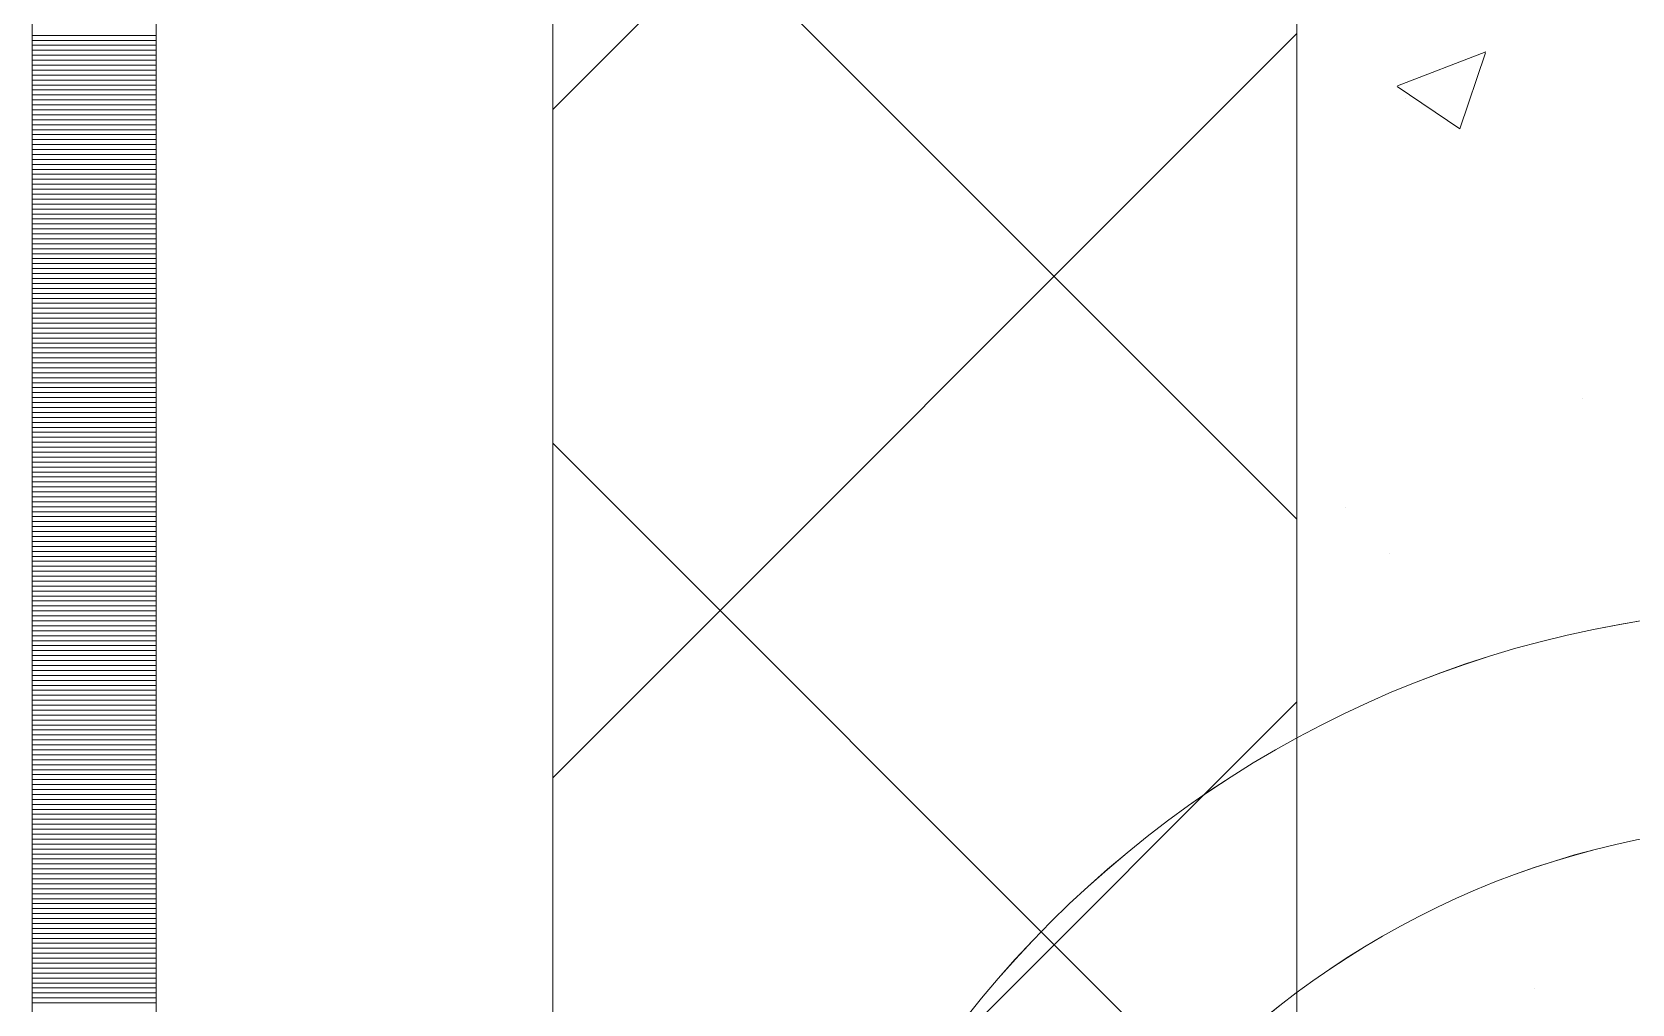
# Model space of a CAD drawing. Header units: millimetres. Extents: x 470010 to 1231400, y -134005 to 421770.
# Drawn here: x 672518.6 to 672841.1, y -4416.7 to -4220.8 of the extents above; entities that cross this region are included whole.
import ezdxf
from ezdxf.enums import TextEntityAlignment as Align

# ---------------------------------------------------------------- set-up
doc = ezdxf.new("R2010")
doc.units = ezdxf.units.MM
doc.linetypes.add('DASHED', pattern=[19.05, 12.7, -6.35])
doc.layers.get('Defpoints').update_dxf_attribs({"color": 140})
doc.layers.add('АР_Делит', color=120, linetype='Continuous', lineweight=0, plot=False)
for name, color, linetype, lineweight in [('АР_Стены ПЕНОблок', 52, 'Continuous', 20), ('АР_Тонкая', 254, 'Continuous', 5), ('АР_Утеплитель', 31, 'Continuous', 0), ('АР_Штриховка', 8, 'Continuous', 0)]:
    doc.layers.add(name, color=color, linetype=linetype, lineweight=lineweight)
doc.layers.add('РД_Оси_100', color=7, linetype='Continuous', lineweight=0, true_color=0x525252)
doc.styles.add('style1', font='ARIALN.TTF')

# ---------------------------------------------------------------- blocks, each defined once
blk = doc.blocks.new('СОШ_2200_АР_ОСИ_М100_28.05.24')
at = {"layer": 'АР_Делит', "color": 251, "linetype": 'DASHED', "true_color": 0x636466}
blk.add_lwpolyline([(-355, 13145), (-355, 100855), (37145, 100855), (37145, 129155), (72745, 129155), (72745, 135155), (114955, 135155), (114955, -355)], dxfattribs=at)
blk = doc.blocks.new('A$C9108343f')
at = {"layer": 'АР_Делит', "color": 18, "true_color": 0x000000}
for radius in [216.34, 173.04]:
    blk.add_circle((7158.34, 95813.08), radius, dxfattribs=at)
at = {"layer": 'АР_Стены ПЕНОблок', "color": 18, "linetype": 'Continuous', "lineweight": 20, "true_color": 0x000000}
blk.add_line((7054.96, 97555), (7054.96, 21355), dxfattribs=at)
at = {"layer": 'АР_Тонкая', "color": 18, "linetype": 'Continuous', "lineweight": 5, "true_color": 0x000000}
for p, q in [((6799.96, 97555), (6799.96, 21355)), ((6824.96, 97555), (6824.96, 21355)), ((6824.96, 21355), (6824.96, 97555)), ((6904.96, 21355), (6904.96, 97555))]:
    blk.add_line(p, q, dxfattribs=at)
at = {"layer": 'АР_Утеплитель', "color": 18, "linetype": 'Continuous', "lineweight": 0, "true_color": 0x000000}
for p, q in [((6904.96, 97555), (6904.96, 21355)), ((7054.96, 21355), (7054.96, 97555))]:
    blk.add_line(p, q, dxfattribs=at)
at = {"layer": 'АР_Штриховка', "color": 18, "linetype": 'Continuous', "lineweight": 0, "true_color": 0x000000}
for p, q in [((6904.96, 96129.83), (7054.96, 96279.83)), ((7054.96, 96047.26), (6904.96, 96197.26)), ((6799.96, 96144.75), (6824.96, 96144.75)), ((6799.96, 96143.75), (6824.96, 96143.75)), ((6904.96, 95995.12), (7054.96, 96145.12)), ((6799.96, 96142.75), (6824.96, 96142.75)), ((6799.96, 96141.75), (6824.96, 96141.75)), ((6799.96, 96140.75), (6824.96, 96140.75)), ((7075.28, 96134.6), (7093.06, 96141.42)), ((7087.85, 96125.9), (7093, 96141.25)), ((6799.96, 96139.75), (6824.96, 96139.75)), ((6799.96, 96138.75), (6824.96, 96138.75)), ((6799.96, 96137.75), (6824.96, 96137.75)), ((6799.96, 96136.75), (6824.96, 96136.75)), ((6799.96, 96135.75), (6824.96, 96135.75)), ((6799.96, 96134.75), (6824.96, 96134.75)), ((6799.96, 96133.75), (6824.96, 96133.75)), ((7075.2, 96134.43), (7087.84, 96125.91)), ((6799.96, 96132.75), (6824.96, 96132.75)), ((6799.96, 96131.75), (6824.96, 96131.75)), ((6799.96, 96130.75), (6824.96, 96130.75)), ((7076.78, 96132.05), (7076.78, 96132.05)), ((6799.96, 96129.75), (6824.96, 96129.75)), ((6799.96, 96128.75), (6824.96, 96128.75)), ((6799.96, 96127.75), (6824.96, 96127.75)), ((6799.96, 96126.75), (6824.96, 96126.75)), ((6799.96, 96125.75), (6824.96, 96125.75)), ((6799.96, 96124.75), (6824.96, 96124.75)), ((6799.96, 96123.75), (6824.96, 96123.75)), ((6799.96, 96122.75), (6824.96, 96122.75)), ((6799.96, 96121.75), (6824.96, 96121.75)), ((6799.96, 96120.75), (6824.96, 96120.75)), ((6799.96, 96119.75), (6824.96, 96119.75)), ((6799.96, 96118.75), (6824.96, 96118.75)), ((6799.96, 96117.75), (6824.96, 96117.75)), ((6799.96, 96116.75), (6824.96, 96116.75)), ((6799.96, 96115.75), (6824.96, 96115.75)), ((6799.96, 96114.75), (6824.96, 96114.75)), ((6799.96, 96113.75), (6824.96, 96113.75)), ((6799.96, 96112.75), (6824.96, 96112.75)), ((6799.96, 96111.75), (6824.96, 96111.75)), ((6799.96, 96110.75), (6824.96, 96110.75)), ((6799.96, 96109.75), (6824.96, 96109.75)), ((6799.96, 96108.75), (6824.96, 96108.75)), ((6799.96, 96107.75), (6824.96, 96107.75)), ((6799.96, 96106.75), (6824.96, 96106.75)), ((6799.96, 96105.75), (6824.96, 96105.75)), ((6799.96, 96104.75), (6824.96, 96104.75)), ((6799.96, 96103.75), (6824.96, 96103.75)), ((6799.96, 96102.75), (6824.96, 96102.75)), ((6799.96, 96101.75), (6824.96, 96101.75)), ((6799.96, 96100.75), (6824.96, 96100.75)), ((6799.96, 96099.75), (6824.96, 96099.75)), ((6799.96, 96098.75), (6824.96, 96098.75)), ((6799.96, 96097.75), (6824.96, 96097.75)), ((6799.96, 96096.75), (6824.96, 96096.75)), ((6799.96, 96095.75), (6824.96, 96095.75)), ((6799.96, 96094.75), (6824.96, 96094.75)), ((6799.96, 96093.75), (6824.96, 96093.75)), ((6799.96, 96092.75), (6824.96, 96092.75)), ((6799.96, 96091.75), (6824.96, 96091.75)), ((6799.96, 96090.75), (6824.96, 96090.75)), ((6799.96, 96089.75), (6824.96, 96089.75)), ((6799.96, 96088.75), (6824.96, 96088.75)), ((6799.96, 96087.75), (6824.96, 96087.75)), ((6799.96, 96086.75), (6824.96, 96086.75)), ((6799.96, 96085.75), (6824.96, 96085.75)), ((6799.96, 96084.75), (6824.96, 96084.75)), ((6799.96, 96083.75), (6824.96, 96083.75)), ((6799.96, 96082.75), (6824.96, 96082.75)), ((6799.96, 96081.75), (6824.96, 96081.75)), ((6799.96, 96080.75), (6824.96, 96080.75)), ((6799.96, 96079.75), (6824.96, 96079.75)), ((6799.96, 96078.75), (6824.96, 96078.75)), ((6799.96, 96077.75), (6824.96, 96077.75)), ((6799.96, 96076.75), (6824.96, 96076.75)), ((6799.96, 96075.75), (6824.96, 96075.75)), ((6799.96, 96074.75), (6824.96, 96074.75)), ((6799.96, 96073.75), (6824.96, 96073.75)), ((6799.96, 96072.75), (6824.96, 96072.75)), ((6799.96, 96071.75), (6824.96, 96071.75)), ((6799.96, 96070.75), (6824.96, 96070.75)), ((6799.96, 96069.75), (6824.96, 96069.75)), ((7112.47, 96071.48), (7112.47, 96071.48)), ((6799.96, 96068.75), (6824.96, 96068.75)), ((6799.96, 96067.75), (6824.96, 96067.75)), ((6799.96, 96066.75), (6824.96, 96066.75)), ((6799.96, 96065.75), (6824.96, 96065.75)), ((6799.96, 96064.75), (6824.96, 96064.75)), ((6799.96, 96063.75), (6824.96, 96063.75)), ((6799.96, 96062.75), (6824.96, 96062.75)), ((7054.96, 95912.55), (6904.96, 96062.55)), ((6799.96, 96061.75), (6824.96, 96061.75)), ((6799.96, 96060.75), (6824.96, 96060.75)), ((6799.96, 96059.75), (6824.96, 96059.75)), ((6799.96, 96058.75), (6824.96, 96058.75)), ((6799.96, 96057.75), (6824.96, 96057.75)), ((6799.96, 96056.75), (6824.96, 96056.75)), ((6799.96, 96055.75), (6824.96, 96055.75)), ((6799.96, 96054.75), (6824.96, 96054.75)), ((6799.96, 96053.75), (6824.96, 96053.75)), ((6799.96, 96052.75), (6824.96, 96052.75)), ((6799.96, 96051.75), (6824.96, 96051.75)), ((6799.96, 96050.75), (6824.96, 96050.75)), ((6799.96, 96049.75), (6824.96, 96049.75)), ((7064.82, 96049.69), (7064.82, 96049.69)), ((6799.96, 96048.75), (6824.96, 96048.75)), ((6799.96, 96047.75), (6824.96, 96047.75)), ((6799.96, 96046.75), (6824.96, 96046.75)), ((6799.96, 96045.75), (6824.96, 96045.75)), ((6799.96, 96044.75), (6824.96, 96044.75)), ((6799.96, 96043.75), (6824.96, 96043.75)), ((6799.96, 96042.75), (6824.96, 96042.75)), ((6799.96, 96041.75), (6824.96, 96041.75)), ((6799.96, 96040.75), (6824.96, 96040.75)), ((7073.55, 96040.25), (7073.55, 96040.25)), ((6799.96, 96039.75), (6824.96, 96039.75)), ((6799.96, 96038.75), (6824.96, 96038.75)), ((6799.96, 96037.75), (6824.96, 96037.75)), ((6799.96, 96036.75), (6824.96, 96036.75)), ((6799.96, 96035.75), (6824.96, 96035.75)), ((6799.96, 96034.75), (6824.96, 96034.75)), ((6799.96, 96033.75), (6824.96, 96033.75)), ((6799.96, 96032.75), (6824.96, 96032.75)), ((6799.96, 96031.75), (6824.96, 96031.75)), ((6799.96, 96030.75), (6824.96, 96030.75)), ((6799.96, 96029.75), (6824.96, 96029.75)), ((6799.96, 96028.75), (6824.96, 96028.75)), ((6799.96, 96027.75), (6824.96, 96027.75)), ((6799.96, 96026.75), (6824.96, 96026.75)), ((6799.96, 96025.75), (6824.96, 96025.75)), ((6799.96, 96024.75), (6824.96, 96024.75)), ((6799.96, 96023.75), (6824.96, 96023.75)), ((6799.96, 96022.75), (6824.96, 96022.75)), ((6799.96, 96021.75), (6824.96, 96021.75)), ((6799.96, 96020.75), (6824.96, 96020.75)), ((6799.96, 96019.75), (6824.96, 96019.75)), ((6799.96, 96018.75), (6824.96, 96018.75)), ((6799.96, 96017.75), (6824.96, 96017.75)), ((6799.96, 96016.75), (6824.96, 96016.75)), ((6799.96, 96015.75), (6824.96, 96015.75)), ((6799.96, 96014.75), (6824.96, 96014.75)), ((6799.96, 96013.75), (6824.96, 96013.75)), ((6799.96, 96012.75), (6824.96, 96012.75)), ((6799.96, 96011.75), (6824.96, 96011.75)), ((6799.96, 96010.75), (6824.96, 96010.75)), ((6799.96, 96009.75), (6824.96, 96009.75)), ((6799.96, 96008.75), (6824.96, 96008.75)), ((6799.96, 96007.75), (6824.96, 96007.75)), ((6904.96, 95860.42), (7054.96, 96010.42)), ((6799.96, 96006.75), (6824.96, 96006.75)), ((6799.96, 96005.75), (6824.96, 96005.75)), ((6799.96, 96004.75), (6824.96, 96004.75)), ((6799.96, 96003.75), (6824.96, 96003.75)), ((6799.96, 96002.75), (6824.96, 96002.75)), ((6799.96, 96001.75), (6824.96, 96001.75)), ((6799.96, 96000.75), (6824.96, 96000.75)), ((6799.96, 95999.75), (6824.96, 95999.75)), ((6799.96, 95998.75), (6824.96, 95998.75)), ((6799.96, 95997.75), (6824.96, 95997.75)), ((6799.96, 95996.75), (6824.96, 95996.75)), ((6799.96, 95995.75), (6824.96, 95995.75)), ((6799.96, 95994.75), (6824.96, 95994.75)), ((6799.96, 95993.75), (6824.96, 95993.75)), ((6799.96, 95992.75), (6824.96, 95992.75)), ((6799.96, 95991.75), (6824.96, 95991.75)), ((6799.96, 95990.75), (6824.96, 95990.75)), ((6799.96, 95989.75), (6824.96, 95989.75)), ((6799.96, 95988.75), (6824.96, 95988.75)), ((6799.96, 95987.75), (6824.96, 95987.75)), ((6799.96, 95986.75), (6824.96, 95986.75)), ((6799.96, 95985.75), (6824.96, 95985.75)), ((6799.96, 95984.75), (6824.96, 95984.75)), ((6799.96, 95983.75), (6824.96, 95983.75)), ((6799.96, 95982.75), (6824.96, 95982.75)), ((6799.96, 95981.75), (6824.96, 95981.75)), ((6799.96, 95980.75), (6824.96, 95980.75)), ((6799.96, 95979.75), (6824.96, 95979.75)), ((6799.96, 95978.75), (6824.96, 95978.75)), ((6799.96, 95977.75), (6824.96, 95977.75)), ((6799.96, 95976.75), (6824.96, 95976.75)), ((6799.96, 95975.75), (6824.96, 95975.75)), ((6799.96, 95974.75), (6824.96, 95974.75)), ((6799.96, 95973.75), (6824.96, 95973.75)), ((6799.96, 95972.75), (6824.96, 95972.75)), ((6799.96, 95971.75), (6824.96, 95971.75)), ((6799.96, 95970.75), (6824.96, 95970.75)), ((6799.96, 95969.75), (6824.96, 95969.75)), ((6799.96, 95968.75), (6824.96, 95968.75)), ((6799.96, 95967.75), (6824.96, 95967.75)), ((6799.96, 95966.75), (6824.96, 95966.75)), ((6799.96, 95965.75), (6824.96, 95965.75)), ((6799.96, 95964.75), (6824.96, 95964.75)), ((6799.96, 95963.75), (6824.96, 95963.75)), ((6799.96, 95962.75), (6824.96, 95962.75)), ((6799.96, 95961.75), (6824.96, 95961.75)), ((6799.96, 95960.75), (6824.96, 95960.75)), ((6799.96, 95959.75), (6824.96, 95959.75)), ((6799.96, 95958.75), (6824.96, 95958.75)), ((6799.96, 95957.75), (6824.96, 95957.75)), ((6799.96, 95956.75), (6824.96, 95956.75)), ((6799.96, 95955.75), (6824.96, 95955.75)), ((6799.96, 95954.75), (6824.96, 95954.75)), ((6799.96, 95953.75), (6824.96, 95953.75)), ((6799.96, 95952.75), (6824.96, 95952.75)), ((6799.96, 95951.75), (6824.96, 95951.75)), ((6799.96, 95950.75), (6824.96, 95950.75)), ((6799.96, 95949.75), (6824.96, 95949.75)), ((7102.93, 95952.73), (7102.93, 95952.73))]:
    blk.add_line(p, q, dxfattribs=at)
at = {"layer": 'РД_Оси_100'}
blk.add_blockref('СОШ_2200_АР_ОСИ_М100_28.05.24', (7154.96, 6755), dxfattribs=at)
at = {"layer": 'Defpoints', "color": 18, "true_color": 0x000000, "style": 'style1'}
for p in [(143949.34, 316089.12), (143974.98, 281639.5), (143890.4, 273244.71), (143839.99, 264276.81), (143967.75, 254892.38), (12251.96, 104178.14), (12382.58, 96023.14)]:
    blk.add_attdef('АР-ПОМЕЩЕНИЕ:НАИМЕНОВАНИЕ', text='', height=100, dxfattribs=at).set_placement(p, align=Align.MIDDLE)
at = {"layer": 'Defpoints', "color": 18, "true_color": 0x000000, "style": 'style1', "flags": 8}
for p in [(143951.3, 279099.09), (143848.34, 269251.11), (143875.33, 260094.25), (144049.74, 250824.7), (163419.28, 238153.36), (155897.46, 237965.97), (183037.2, 237965.97), (143342.94, 237876.19)]:
    blk.add_attdef('АР-ПОМЕЩЕНИЕ:НАИМЕНОВАНИЕ', text='', height=100, dxfattribs=at).set_placement(p, align=Align.MIDDLE)

msp = doc.modelspace()

# ---------------------------------------------------------------- linework, layer by layer
at = {"layer": 'АР_Делит', "color": 18, "true_color": 0x000000}
for radius in [216.336, 173.036]:
    msp.add_circle((672876.957, -4553.162), radius, dxfattribs=at)
at = {"layer": 'АР_Стены ПЕНОблок', "color": 18, "linetype": 'Continuous', "lineweight": 20, "true_color": 0x000000}
msp.add_line((672773.57, -2811.242), (672773.57, -79011.242), dxfattribs=at)
at = {"layer": 'АР_Тонкая', "color": 18, "linetype": 'Continuous', "lineweight": 5, "true_color": 0x000000}
for p, q in [((672518.57, -2811.242), (672518.57, -79011.242)), ((672543.57, -2811.242), (672543.57, -79011.242)), ((672543.57, -79011.242), (672543.57, -2811.242)), ((672623.57, -79011.242), (672623.57, -2811.242))]:
    msp.add_line(p, q, dxfattribs=at)
at = {"layer": 'АР_Утеплитель', "color": 18, "linetype": 'Continuous', "lineweight": 0, "true_color": 0x000000}
for p, q in [((672623.57, -2811.242), (672623.57, -79011.242)), ((672773.57, -79011.242), (672773.57, -2811.242))]:
    msp.add_line(p, q, dxfattribs=at)
at = {"layer": 'АР_Штриховка', "color": 18, "linetype": 'Continuous', "lineweight": 0, "true_color": 0x000000}
for p, q in [((672623.57, -4236.417), (672773.57, -4086.417)), ((672773.57, -4318.984), (672623.57, -4168.984)), ((672518.57, -4221.492), (672543.57, -4221.492)), ((672623.57, -4371.121), (672773.57, -4221.121)), ((672518.57, -4222.492), (672543.57, -4222.492)), ((672518.57, -4223.492), (672543.57, -4223.492)), ((672518.57, -4224.492), (672543.57, -4224.492)), ((672518.57, -4225.492), (672543.57, -4225.492)), ((672793.89, -4231.644), (672811.675, -4224.817)), ((672806.466, -4240.339), (672811.616, -4224.99)), ((672518.57, -4226.492), (672543.57, -4226.492)), ((672518.57, -4227.492), (672543.57, -4227.492)), ((672518.57, -4228.492), (672543.57, -4228.492)), ((672518.57, -4229.492), (672543.57, -4229.492)), ((672518.57, -4230.492), (672543.57, -4230.492)), ((672518.57, -4231.492), (672543.57, -4231.492)), ((672793.814, -4231.811), (672806.449, -4240.333)), ((672518.57, -4232.492), (672543.57, -4232.492)), ((672518.57, -4233.492), (672543.57, -4233.492)), ((672518.57, -4234.492), (672543.57, -4234.492)), ((672518.57, -4235.492), (672543.57, -4235.492)), ((672518.57, -4236.492), (672543.57, -4236.492)), ((672518.57, -4237.492), (672543.57, -4237.492)), ((672518.57, -4238.492), (672543.57, -4238.492)), ((672518.57, -4239.492), (672543.57, -4239.492)), ((672518.57, -4240.492), (672543.57, -4240.492)), ((672518.57, -4241.492), (672543.57, -4241.492)), ((672518.57, -4242.492), (672543.57, -4242.492)), ((672518.57, -4243.492), (672543.57, -4243.492)), ((672518.57, -4244.492), (672543.57, -4244.492)), ((672518.57, -4245.492), (672543.57, -4245.492)), ((672518.57, -4246.492), (672543.57, -4246.492)), ((672518.57, -4247.492), (672543.57, -4247.492)), ((672518.57, -4248.492), (672543.57, -4248.492)), ((672518.57, -4249.492), (672543.57, -4249.492)), ((672518.57, -4250.492), (672543.57, -4250.492)), ((672518.57, -4251.492), (672543.57, -4251.492)), ((672518.57, -4252.492), (672543.57, -4252.492)), ((672518.57, -4253.492), (672543.57, -4253.492)), ((672518.57, -4254.492), (672543.57, -4254.492)), ((672518.57, -4255.492), (672543.57, -4255.492)), ((672518.57, -4256.492), (672543.57, -4256.492)), ((672518.57, -4257.492), (672543.57, -4257.492)), ((672518.57, -4258.492), (672543.57, -4258.492)), ((672518.57, -4259.492), (672543.57, -4259.492)), ((672518.57, -4260.492), (672543.57, -4260.492)), ((672518.57, -4261.492), (672543.57, -4261.492)), ((672518.57, -4262.492), (672543.57, -4262.492)), ((672518.57, -4263.492), (672543.57, -4263.492)), ((672518.57, -4264.492), (672543.57, -4264.492)), ((672518.57, -4265.492), (672543.57, -4265.492)), ((672518.57, -4266.492), (672543.57, -4266.492)), ((672518.57, -4267.492), (672543.57, -4267.492)), ((672518.57, -4268.492), (672543.57, -4268.492)), ((672518.57, -4269.492), (672543.57, -4269.492)), ((672518.57, -4270.492), (672543.57, -4270.492)), ((672518.57, -4271.492), (672543.57, -4271.492)), ((672518.57, -4272.492), (672543.57, -4272.492)), ((672518.57, -4273.492), (672543.57, -4273.492)), ((672518.57, -4274.492), (672543.57, -4274.492)), ((672518.57, -4275.492), (672543.57, -4275.492)), ((672518.57, -4276.492), (672543.57, -4276.492)), ((672518.57, -4277.492), (672543.57, -4277.492)), ((672518.57, -4278.492), (672543.57, -4278.492)), ((672518.57, -4279.492), (672543.57, -4279.492)), ((672518.57, -4280.492), (672543.57, -4280.492)), ((672518.57, -4281.492), (672543.57, -4281.492)), ((672518.57, -4282.492), (672543.57, -4282.492)), ((672518.57, -4283.492), (672543.57, -4283.492)), ((672518.57, -4284.492), (672543.57, -4284.492)), ((672518.57, -4285.492), (672543.57, -4285.492)), ((672518.57, -4286.492), (672543.57, -4286.492)), ((672518.57, -4287.492), (672543.57, -4287.492)), ((672518.57, -4288.492), (672543.57, -4288.492)), ((672518.57, -4289.492), (672543.57, -4289.492)), ((672518.57, -4290.492), (672543.57, -4290.492)), ((672518.57, -4291.492), (672543.57, -4291.492)), ((672518.57, -4292.492), (672543.57, -4292.492)), ((672518.57, -4293.492), (672543.57, -4293.492)), ((672518.57, -4294.492), (672543.57, -4294.492)), ((672518.57, -4295.492), (672543.57, -4295.492)), ((672518.57, -4296.492), (672543.57, -4296.492)), ((672518.57, -4297.492), (672543.57, -4297.492)), ((672518.57, -4298.492), (672543.57, -4298.492)), ((672518.57, -4299.492), (672543.57, -4299.492)), ((672518.57, -4300.492), (672543.57, -4300.492)), ((672518.57, -4301.492), (672543.57, -4301.492)), ((672518.57, -4302.492), (672543.57, -4302.492)), ((672518.57, -4303.492), (672543.57, -4303.492)), ((672518.57, -4304.492), (672543.57, -4304.492)), ((672518.57, -4305.492), (672543.57, -4305.492)), ((672773.57, -4453.688), (672623.57, -4303.688)), ((672518.57, -4306.492), (672543.57, -4306.492)), ((672518.57, -4307.492), (672543.57, -4307.492)), ((672518.57, -4308.492), (672543.57, -4308.492)), ((672518.57, -4309.492), (672543.57, -4309.492)), ((672518.57, -4310.492), (672543.57, -4310.492)), ((672518.57, -4311.492), (672543.57, -4311.492)), ((672518.57, -4312.492), (672543.57, -4312.492)), ((672518.57, -4313.492), (672543.57, -4313.492)), ((672518.57, -4314.492), (672543.57, -4314.492)), ((672518.57, -4315.492), (672543.57, -4315.492)), ((672518.57, -4316.492), (672543.57, -4316.492)), ((672518.57, -4317.492), (672543.57, -4317.492)), ((672518.57, -4318.492), (672543.57, -4318.492)), ((672518.57, -4319.492), (672543.57, -4319.492)), ((672518.57, -4320.492), (672543.57, -4320.492)), ((672518.57, -4321.492), (672543.57, -4321.492)), ((672518.57, -4322.492), (672543.57, -4322.492)), ((672518.57, -4323.492), (672543.57, -4323.492)), ((672518.57, -4324.492), (672543.57, -4324.492)), ((672518.57, -4325.492), (672543.57, -4325.492)), ((672518.57, -4326.492), (672543.57, -4326.492)), ((672518.57, -4327.492), (672543.57, -4327.492)), ((672518.57, -4328.492), (672543.57, -4328.492)), ((672518.57, -4329.492), (672543.57, -4329.492)), ((672518.57, -4330.492), (672543.57, -4330.492)), ((672518.57, -4331.492), (672543.57, -4331.492)), ((672518.57, -4332.492), (672543.57, -4332.492)), ((672518.57, -4333.492), (672543.57, -4333.492)), ((672518.57, -4334.492), (672543.57, -4334.492)), ((672518.57, -4335.492), (672543.57, -4335.492)), ((672518.57, -4336.492), (672543.57, -4336.492)), ((672518.57, -4337.492), (672543.57, -4337.492)), ((672518.57, -4338.492), (672543.57, -4338.492)), ((672518.57, -4339.492), (672543.57, -4339.492)), ((672518.57, -4340.492), (672543.57, -4340.492)), ((672518.57, -4341.492), (672543.57, -4341.492)), ((672518.57, -4342.492), (672543.57, -4342.492)), ((672518.57, -4343.492), (672543.57, -4343.492)), ((672518.57, -4344.492), (672543.57, -4344.492)), ((672518.57, -4345.492), (672543.57, -4345.492)), ((672518.57, -4346.492), (672543.57, -4346.492)), ((672518.57, -4347.492), (672543.57, -4347.492)), ((672518.57, -4348.492), (672543.57, -4348.492)), ((672518.57, -4349.492), (672543.57, -4349.492)), ((672518.57, -4350.492), (672543.57, -4350.492)), ((672518.57, -4351.492), (672543.57, -4351.492)), ((672518.57, -4352.492), (672543.57, -4352.492)), ((672518.57, -4353.492), (672543.57, -4353.492)), ((672518.57, -4354.492), (672543.57, -4354.492)), ((672518.57, -4355.492), (672543.57, -4355.492)), ((672518.57, -4356.492), (672543.57, -4356.492)), ((672518.57, -4357.492), (672543.57, -4357.492)), ((672623.57, -4505.825), (672773.57, -4355.825)), ((672518.57, -4358.492), (672543.57, -4358.492)), ((672518.57, -4359.492), (672543.57, -4359.492)), ((672518.57, -4360.492), (672543.57, -4360.492)), ((672518.57, -4361.492), (672543.57, -4361.492)), ((672518.57, -4362.492), (672543.57, -4362.492)), ((672518.57, -4363.492), (672543.57, -4363.492)), ((672518.57, -4364.492), (672543.57, -4364.492)), ((672518.57, -4365.492), (672543.57, -4365.492)), ((672518.57, -4366.492), (672543.57, -4366.492)), ((672518.57, -4367.492), (672543.57, -4367.492)), ((672518.57, -4368.492), (672543.57, -4368.492)), ((672518.57, -4369.492), (672543.57, -4369.492)), ((672518.57, -4370.492), (672543.57, -4370.492)), ((672518.57, -4371.492), (672543.57, -4371.492)), ((672518.57, -4372.492), (672543.57, -4372.492)), ((672518.57, -4373.492), (672543.57, -4373.492)), ((672518.57, -4374.492), (672543.57, -4374.492)), ((672518.57, -4375.492), (672543.57, -4375.492)), ((672518.57, -4376.492), (672543.57, -4376.492)), ((672518.57, -4377.492), (672543.57, -4377.492)), ((672518.57, -4378.492), (672543.57, -4378.492)), ((672518.57, -4379.492), (672543.57, -4379.492)), ((672518.57, -4380.492), (672543.57, -4380.492)), ((672518.57, -4381.492), (672543.57, -4381.492)), ((672518.57, -4382.492), (672543.57, -4382.492)), ((672518.57, -4383.492), (672543.57, -4383.492)), ((672518.57, -4384.492), (672543.57, -4384.492)), ((672518.57, -4385.492), (672543.57, -4385.492)), ((672518.57, -4386.492), (672543.57, -4386.492)), ((672518.57, -4387.492), (672543.57, -4387.492)), ((672518.57, -4388.492), (672543.57, -4388.492)), ((672518.57, -4389.492), (672543.57, -4389.492)), ((672518.57, -4390.492), (672543.57, -4390.492)), ((672518.57, -4391.492), (672543.57, -4391.492)), ((672518.57, -4392.492), (672543.57, -4392.492)), ((672518.57, -4393.492), (672543.57, -4393.492)), ((672518.57, -4394.492), (672543.57, -4394.492)), ((672518.57, -4395.492), (672543.57, -4395.492)), ((672518.57, -4396.492), (672543.57, -4396.492)), ((672518.57, -4397.492), (672543.57, -4397.492)), ((672518.57, -4398.492), (672543.57, -4398.492)), ((672518.57, -4399.492), (672543.57, -4399.492)), ((672518.57, -4400.492), (672543.57, -4400.492)), ((672518.57, -4401.492), (672543.57, -4401.492)), ((672518.57, -4402.492), (672543.57, -4402.492)), ((672518.57, -4403.492), (672543.57, -4403.492)), ((672518.57, -4404.492), (672543.57, -4404.492)), ((672518.57, -4405.492), (672543.57, -4405.492)), ((672518.57, -4406.492), (672543.57, -4406.492)), ((672518.57, -4407.492), (672543.57, -4407.492)), ((672518.57, -4408.492), (672543.57, -4408.492)), ((672518.57, -4409.492), (672543.57, -4409.492)), ((672518.57, -4410.492), (672543.57, -4410.492)), ((672518.57, -4411.492), (672543.57, -4411.492)), ((672518.57, -4412.492), (672543.57, -4412.492)), ((672518.57, -4413.492), (672543.57, -4413.492)), ((672518.57, -4414.492), (672543.57, -4414.492)), ((672518.57, -4415.492), (672543.57, -4415.492)), ((672518.57, -4416.492), (672543.57, -4416.492))]:
    msp.add_line(p, q, dxfattribs=at)

# ---------------------------------------------------------------- block references
msp.add_blockref('A$C9108343f', (665718.612, -100366.242))
at = {"layer": 'РД_Оси_100'}
msp.add_blockref('СОШ_2200_АР_ОСИ_М100_28.05.24', (672873.57, -93611.242), dxfattribs=at)

doc.saveas('drawing.dxf')
